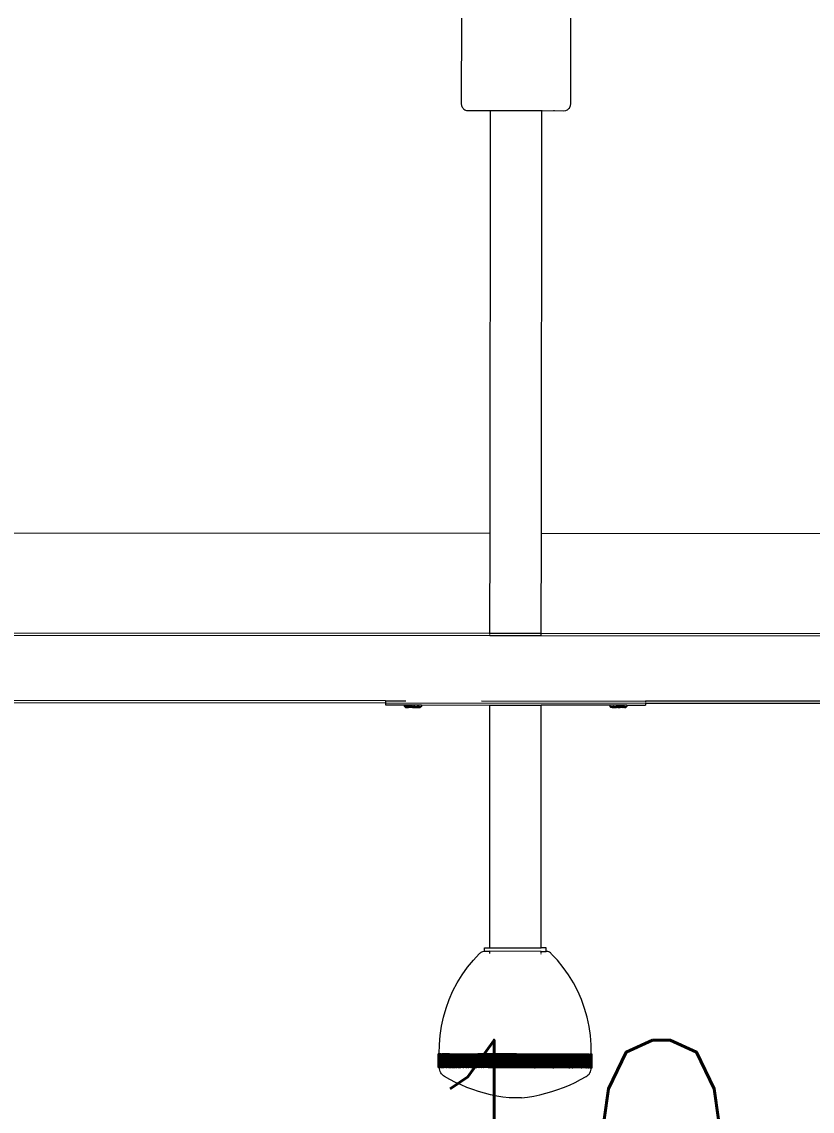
# Model space of a CAD drawing. Header units: inches. Extents: x 102655 to 148943, y 72248 to 114419.
# Drawn here: x 120075.2 to 120306.1, y 83980.2 to 84298.5 of the extents above; entities that cross this region are included whole.
import ezdxf
from ezdxf.enums import TextEntityAlignment as Align

# ---------------------------------------------------------------- set-up
doc = ezdxf.new("R2010")
doc.units = ezdxf.units.IN
doc.layers.add('ceiling dim', color=8, linetype='Continuous', lineweight=5)
doc.layers.add('Furnitureee', color=8, linetype='Continuous', lineweight=5)
doc.layers.add('E_TAG', color=30, linetype='Continuous')
doc.styles.add('Pyzd-Romans', font='romans.shx', dxfattribs={"width": 0.8})

# ---------------------------------------------------------------- blocks, each defined once
blk = doc.blocks.new('baby foot pl')
at = {"color": 8}
for p, q in [((2.04144, 2.10798), (2.04144, 2.13298)), ((2.07344, 2.13298), (2.07344, 2.10798)), ((2.04151, 2.10746), (2.04144, 2.10798)), ((2.07344, 2.10798), (2.07337, 2.10746)), ((2.04159, 2.10722), (2.04151, 2.10746)), ((2.04171, 2.10698), (2.04159, 2.10722)), ((2.04186, 2.10676), (2.04171, 2.10698)), ((2.04203, 2.10657), (2.04186, 2.10676)), ((2.04222, 2.10639), (2.04203, 2.10657)), ((2.04244, 2.10625), (2.04222, 2.10639)), ((2.04268, 2.10613), (2.04244, 2.10625)), ((2.04292, 2.10605), (2.04268, 2.10613)), ((2.04344, 2.10598), (2.04292, 2.10605)), ((2.04994, 2.10598), (2.04344, 2.10598)), ((2.04644, 2.10613), (2.04644, 2.10605)), ((2.04994, 2.10605), (2.04994, 2.10613)), ((2.04994, 1.98248), (2.04994, 2.10598)), ((2.06494, 2.10598), (2.04994, 2.10598)), ((2.06494, 2.10605), (2.06494, 2.10613)), ((2.06494, 1.98248), (2.06494, 2.10598)), ((2.07144, 2.10598), (2.06494, 2.10598)), ((2.06844, 2.10605), (2.06844, 2.10613)), ((2.07196, 2.10605), (2.07144, 2.10598)), ((2.07221, 2.10613), (2.07196, 2.10605)), ((2.07244, 2.10625), (2.07221, 2.10613)), ((2.07266, 2.10639), (2.07244, 2.10625)), ((2.07286, 2.10657), (2.07266, 2.10639)), ((2.07303, 2.10676), (2.07286, 2.10657)), ((2.07317, 2.10698), (2.07303, 2.10676)), ((2.07329, 2.10722), (2.07317, 2.10698)), ((2.07337, 2.10746), (2.07329, 2.10722)), ((2.04994, 1.98248), (1.90783, 1.98248)), ((2.04994, 1.95318), (2.04994, 1.98248)), ((2.06494, 1.95318), (2.06494, 1.98248)), ((2.20694, 1.98248), (2.06494, 1.98248)), ((1.90634, 1.95248), (2.04994, 1.95248)), ((1.90784, 1.95318), (2.04994, 1.95318)), ((2.04994, 1.95285), (2.04994, 1.95318)), ((2.04994, 1.95318), (2.06494, 1.95318)), ((2.04994, 1.95248), (2.04994, 1.95268)), ((2.04994, 1.95248), (2.06494, 1.95248)), ((2.06494, 1.95285), (2.06494, 1.95318)), ((2.06494, 1.95318), (2.20693, 1.95318)), ((2.06494, 1.95248), (2.06494, 1.95268)), ((2.06494, 1.95248), (2.20844, 1.95248)), ((1.90144, 1.93348), (2.01944, 1.93348)), ((1.90144, 1.93278), (2.01944, 1.93278)), ((2.01944, 1.93348), (2.01944, 1.93311)), ((2.06744, 1.93348), (2.01944, 1.93348)), ((2.01944, 1.93297), (2.01944, 1.93278)), ((2.01944, 1.93278), (2.01944, 1.93228)), ((2.01944, 1.93278), (2.09544, 1.93278)), ((2.09544, 1.93348), (2.08951, 1.93348)), ((2.09544, 1.93348), (2.09544, 1.93311)), ((2.09544, 1.93348), (2.21344, 1.93348)), ((2.09544, 1.93297), (2.09544, 1.93278)), ((2.09544, 1.93278), (2.09544, 1.93228)), ((2.09544, 1.93278), (2.21344, 1.93278)), ((2.02494, 1.93228), (2.01944, 1.93228)), ((2.02494, 1.93228), (2.02494, 1.93188)), ((2.02494, 1.93228), (2.02994, 1.93228)), ((2.02494, 1.93188), (2.02527, 1.93158)), ((2.02561, 1.93188), (2.02494, 1.93188)), ((2.02561, 1.93158), (2.02527, 1.93158)), ((2.02561, 1.93158), (2.02561, 1.93188)), ((2.02561, 1.93188), (2.02601, 1.93188)), ((2.02561, 1.93158), (2.02601, 1.93158)), ((2.02601, 1.93158), (2.02601, 1.93188)), ((2.02601, 1.93188), (2.02615, 1.93188)), ((2.02615, 1.93158), (2.02601, 1.93158)), ((2.02615, 1.93158), (2.02615, 1.93188)), ((2.02615, 1.93188), (2.02685, 1.93188)), ((2.02615, 1.93158), (2.02685, 1.93158)), ((2.02685, 1.93158), (2.02685, 1.93188)), ((2.02685, 1.93188), (2.0269, 1.93188)), ((2.02688, 1.93158), (2.02685, 1.93158)), ((2.02688, 1.93158), (2.0269, 1.93188)), ((2.0273, 1.93158), (2.02688, 1.93158)), ((2.0269, 1.93188), (2.0273, 1.93188)), ((2.0273, 1.93158), (2.0273, 1.93188)), ((2.0273, 1.93188), (2.02759, 1.93188)), ((2.02759, 1.93158), (2.0273, 1.93158)), ((2.02759, 1.93158), (2.02759, 1.93188)), ((2.02759, 1.93188), (2.02799, 1.93188)), ((2.02759, 1.93158), (2.028, 1.93158)), ((2.028, 1.93158), (2.02799, 1.93188)), ((2.02799, 1.93188), (2.02804, 1.93188)), ((2.02804, 1.93158), (2.028, 1.93158)), ((2.02804, 1.93158), (2.02804, 1.93188)), ((2.02873, 1.93188), (2.02804, 1.93188)), ((2.02873, 1.93158), (2.02804, 1.93158)), ((2.02873, 1.93158), (2.02873, 1.93188)), ((2.02873, 1.93188), (2.02887, 1.93188)), ((2.02887, 1.93158), (2.02873, 1.93158)), ((2.02887, 1.93158), (2.02887, 1.93188)), ((2.02927, 1.93188), (2.02887, 1.93188)), ((2.02927, 1.93158), (2.02887, 1.93158)), ((2.02927, 1.93158), (2.02927, 1.93188)), ((2.02994, 1.93188), (2.02927, 1.93188)), ((2.02927, 1.93158), (2.02962, 1.93158)), ((2.02994, 1.93188), (2.02962, 1.93158)), ((2.02994, 1.93228), (2.02994, 1.93188)), ((2.02994, 1.93228), (2.04994, 1.93228)), ((2.04994, 1.86131), (2.04994, 1.93228)), ((2.06494, 1.93228), (2.04994, 1.93228)), ((2.06494, 1.86131), (2.06494, 1.93228)), ((2.08494, 1.93228), (2.06494, 1.93228)), ((2.08494, 1.93228), (2.08494, 1.93188)), ((2.08994, 1.93228), (2.08494, 1.93228)), ((2.08494, 1.93188), (2.08527, 1.93158)), ((2.08561, 1.93188), (2.08494, 1.93188)), ((2.08561, 1.93158), (2.08527, 1.93158)), ((2.08561, 1.93158), (2.08561, 1.93188)), ((2.08561, 1.93188), (2.08601, 1.93188)), ((2.08601, 1.93158), (2.08561, 1.93158)), ((2.08601, 1.93158), (2.08601, 1.93188)), ((2.08601, 1.93188), (2.08615, 1.93188)), ((2.08615, 1.93158), (2.08601, 1.93158)), ((2.08615, 1.93158), (2.08615, 1.93188)), ((2.08685, 1.93188), (2.08615, 1.93188)), ((2.08685, 1.93158), (2.08615, 1.93158)), ((2.08685, 1.93158), (2.08685, 1.93188)), ((2.08685, 1.93188), (2.0869, 1.93188)), ((2.08685, 1.93158), (2.08688, 1.93158)), ((2.08688, 1.93158), (2.0869, 1.93188)), ((2.0873, 1.93158), (2.08688, 1.93158)), ((2.0869, 1.93188), (2.0873, 1.93188)), ((2.0873, 1.93158), (2.0873, 1.93188)), ((2.08759, 1.93188), (2.0873, 1.93188)), ((2.08759, 1.93158), (2.0873, 1.93158)), ((2.08759, 1.93158), (2.08759, 1.93188)), ((2.08759, 1.93188), (2.08799, 1.93188)), ((2.08759, 1.93158), (2.088, 1.93158)), ((2.088, 1.93158), (2.08799, 1.93188)), ((2.08799, 1.93188), (2.08804, 1.93188)), ((2.08804, 1.93158), (2.088, 1.93158)), ((2.08804, 1.93158), (2.08804, 1.93188)), ((2.08804, 1.93188), (2.08873, 1.93188)), ((2.08804, 1.93158), (2.08873, 1.93158)), ((2.08873, 1.93158), (2.08873, 1.93188)), ((2.08873, 1.93188), (2.08887, 1.93188)), ((2.08887, 1.93158), (2.08873, 1.93158)), ((2.08887, 1.93158), (2.08887, 1.93188)), ((2.08887, 1.93188), (2.08927, 1.93188)), ((2.08927, 1.93158), (2.08887, 1.93158)), ((2.08927, 1.93158), (2.08927, 1.93188)), ((2.08994, 1.93188), (2.08927, 1.93188)), ((2.08962, 1.93158), (2.08927, 1.93158)), ((2.08994, 1.93188), (2.08962, 1.93158)), ((2.08994, 1.93228), (2.08994, 1.93188)), ((2.09544, 1.93228), (2.08994, 1.93228)), ((2.04518, 1.85774), (2.04686, 1.85953)), ((2.04686, 1.85953), (2.04703, 1.85972)), ((2.04703, 1.85972), (2.04722, 1.85989)), ((2.04722, 1.85989), (2.04744, 1.86004)), ((2.04744, 1.86004), (2.04768, 1.86016)), ((2.04768, 1.86016), (2.04792, 1.86024)), ((2.04792, 1.86024), (2.04844, 1.86031)), ((2.04844, 1.86031), (2.04844, 1.86131)), ((2.04844, 1.86131), (2.04994, 1.86131)), ((2.04994, 1.86031), (2.04844, 1.86031)), ((2.06494, 1.86131), (2.04994, 1.86131)), ((2.04994, 1.85989), (2.04994, 1.86031)), ((2.04994, 1.86031), (2.06494, 1.86031)), ((2.04994, 1.8595), (2.04994, 1.85972)), ((2.06644, 1.86131), (2.06494, 1.86131)), ((2.06494, 1.85989), (2.06494, 1.86031)), ((2.06644, 1.86031), (2.06494, 1.86031)), ((2.06494, 1.85953), (2.06494, 1.85972)), ((2.06644, 1.86031), (2.06644, 1.86131)), ((2.06696, 1.86024), (2.06644, 1.86031)), ((2.06721, 1.86016), (2.06696, 1.86024)), ((2.06744, 1.86004), (2.06721, 1.86016)), ((2.06766, 1.85989), (2.06744, 1.86004)), ((2.06786, 1.85972), (2.06766, 1.85989)), ((2.06803, 1.85953), (2.06786, 1.85972)), ((2.06971, 1.85774), (2.06803, 1.85953)), ((2.04346, 1.85564), (2.04518, 1.85774)), ((2.07142, 1.85564), (2.06971, 1.85774)), ((2.04047, 1.85111), (2.04189, 1.85342)), ((2.04189, 1.85342), (2.04346, 1.85564)), ((2.07299, 1.85342), (2.07142, 1.85564)), ((2.07441, 1.85111), (2.07299, 1.85342)), ((2.03921, 1.84871), (2.04047, 1.85111)), ((2.07567, 1.84871), (2.07441, 1.85111)), ((2.03812, 1.84622), (2.03921, 1.84871)), ((2.07676, 1.84622), (2.07567, 1.84871)), ((2.03645, 1.84106), (2.0372, 1.84367)), ((2.0372, 1.84367), (2.03812, 1.84622)), ((2.07769, 1.84367), (2.07676, 1.84622)), ((2.07844, 1.84106), (2.07769, 1.84367)), ((2.03587, 1.83841), (2.03645, 1.84106)), ((2.07901, 1.83841), (2.07844, 1.84106)), ((2.03548, 1.83573), (2.03587, 1.83841)), ((2.0794, 1.83573), (2.07901, 1.83841)), ((2.03527, 1.83302), (2.03548, 1.83573)), ((2.07961, 1.83302), (2.0794, 1.83573)), ((2.03523, 1.83031), (2.03527, 1.83302)), ((2.07966, 1.83031), (2.07961, 1.83302)), ((2.03494, 1.82631), (2.03494, 1.83031)), ((2.03494, 1.83031), (2.03499, 1.83031)), ((2.03499, 1.83031), (2.03504, 1.83031)), ((2.03499, 1.82631), (2.03499, 1.83031)), ((2.03504, 1.82631), (2.03504, 1.83031)), ((2.03504, 1.83031), (2.03509, 1.83031)), ((2.03509, 1.82631), (2.03509, 1.83031)), ((2.03509, 1.83031), (2.03513, 1.83031)), ((2.03513, 1.83031), (2.03518, 1.83031)), ((2.03513, 1.82631), (2.03513, 1.83031)), ((2.03518, 1.82631), (2.03518, 1.83031)), ((2.03523, 1.83031), (2.03518, 1.83031)), ((2.03523, 1.82631), (2.03523, 1.83031)), ((2.03523, 1.83031), (2.03528, 1.83031)), ((2.03526, 1.82631), (2.03528, 1.83031)), ((2.03528, 1.83031), (2.03531, 1.83031)), ((2.03531, 1.82631), (2.03531, 1.83031)), ((2.03531, 1.83031), (2.03536, 1.83031)), ((2.03536, 1.82631), (2.03536, 1.83031)), ((2.03536, 1.83031), (2.03541, 1.83031)), ((2.03541, 1.82631), (2.03541, 1.83031)), ((2.03541, 1.83031), (2.03546, 1.83031)), ((2.03546, 1.82631), (2.03546, 1.83031)), ((2.03546, 1.83031), (2.0355, 1.83031)), ((2.0355, 1.82631), (2.0355, 1.83031)), ((2.03555, 1.83031), (2.0355, 1.83031)), ((2.03555, 1.82631), (2.03555, 1.83031)), ((2.03555, 1.83031), (2.0356, 1.83031)), ((2.03561, 1.82631), (2.0356, 1.83031)), ((2.0356, 1.83031), (2.03566, 1.83031)), ((2.03566, 1.83031), (2.03571, 1.83031)), ((2.03566, 1.82631), (2.03566, 1.83031)), ((2.03571, 1.82631), (2.03571, 1.83031)), ((2.03585, 1.83031), (2.03571, 1.83031)), ((2.03585, 1.82631), (2.03585, 1.83031)), ((2.03599, 1.83031), (2.03585, 1.83031)), ((2.03599, 1.82631), (2.03599, 1.83031)), ((2.03599, 1.83031), (2.03613, 1.83031)), ((2.03613, 1.82631), (2.03613, 1.83031)), ((2.03613, 1.83031), (2.03627, 1.83031)), ((2.03627, 1.82631), (2.03627, 1.83031)), ((2.03627, 1.83031), (2.03642, 1.83031)), ((2.03642, 1.82631), (2.03642, 1.83031)), ((2.03642, 1.83031), (2.03655, 1.83031)), ((2.03655, 1.82631), (2.03655, 1.83031)), ((2.03655, 1.83031), (2.0367, 1.83031)), ((2.0367, 1.82631), (2.0367, 1.83031)), ((2.0367, 1.83031), (2.03683, 1.83031)), ((2.03683, 1.82631), (2.03683, 1.83031)), ((2.03683, 1.83031), (2.03697, 1.83031)), ((2.03697, 1.82631), (2.03697, 1.83031)), ((2.03697, 1.83031), (2.03712, 1.83031)), ((2.03712, 1.82631), (2.03712, 1.83031)), ((2.03712, 1.83031), (2.03726, 1.83031)), ((2.03726, 1.82631), (2.03726, 1.83031)), ((2.03726, 1.83031), (2.0374, 1.83031)), ((2.0374, 1.82631), (2.0374, 1.83031)), ((2.0374, 1.83031), (2.03754, 1.83031)), ((2.03754, 1.82631), (2.03754, 1.83031)), ((2.03754, 1.83031), (2.03768, 1.83031)), ((2.03768, 1.82631), (2.03768, 1.83031)), ((2.03768, 1.83031), (2.03782, 1.83031)), ((2.03782, 1.82631), (2.03782, 1.83031)), ((2.03782, 1.83031), (2.03796, 1.83031)), ((2.03796, 1.82631), (2.03796, 1.83031)), ((2.03796, 1.83031), (2.03818, 1.83031)), ((2.03818, 1.82631), (2.03818, 1.83031)), ((2.03818, 1.83031), (2.03841, 1.83031)), ((2.03841, 1.82631), (2.03841, 1.83031)), ((2.03841, 1.83031), (2.03863, 1.83031)), ((2.03863, 1.82631), (2.03863, 1.83031)), ((2.03863, 1.83031), (2.03885, 1.83031)), ((2.03885, 1.82631), (2.03885, 1.83031)), ((2.03885, 1.83031), (2.03908, 1.83031)), ((2.03908, 1.82631), (2.03908, 1.83031)), ((2.03908, 1.83031), (2.0393, 1.83031)), ((2.0393, 1.82631), (2.0393, 1.83031)), ((2.0393, 1.83031), (2.03953, 1.83031)), ((2.03953, 1.82631), (2.03953, 1.83031)), ((2.03953, 1.83031), (2.03974, 1.83031)), ((2.03974, 1.82631), (2.03974, 1.83031)), ((2.03974, 1.83031), (2.03997, 1.83031)), ((2.03997, 1.82631), (2.03997, 1.83031)), ((2.03997, 1.83031), (2.04019, 1.83031)), ((2.04019, 1.82631), (2.04019, 1.83031)), ((2.04019, 1.83031), (2.04042, 1.83031)), ((2.04042, 1.82631), (2.04042, 1.83031)), ((2.04042, 1.83031), (2.04064, 1.83031)), ((2.04064, 1.82631), (2.04064, 1.83031)), ((2.04064, 1.83031), (2.04087, 1.83031)), ((2.04087, 1.82631), (2.04087, 1.83031)), ((2.04087, 1.83031), (2.04109, 1.83031)), ((2.04109, 1.82631), (2.04109, 1.83031)), ((2.04109, 1.83031), (2.04132, 1.83031)), ((2.04132, 1.82631), (2.04132, 1.83031)), ((2.04132, 1.83031), (2.04153, 1.83031)), ((2.04153, 1.82631), (2.04153, 1.83031)), ((2.04153, 1.83031), (2.04183, 1.83031)), ((2.04183, 1.82631), (2.04183, 1.83031)), ((2.04183, 1.83031), (2.04212, 1.83031)), ((2.04212, 1.82631), (2.04212, 1.83031)), ((2.04212, 1.83031), (2.04241, 1.83031)), ((2.04241, 1.82631), (2.04241, 1.83031)), ((2.04241, 1.83031), (2.0427, 1.83031)), ((2.0427, 1.82631), (2.0427, 1.83031)), ((2.0427, 1.83031), (2.043, 1.83031)), ((2.043, 1.82631), (2.043, 1.83031)), ((2.043, 1.83031), (2.04329, 1.83031)), ((2.04329, 1.82631), (2.04329, 1.83031)), ((2.04329, 1.83031), (2.04358, 1.83031)), ((2.04358, 1.82631), (2.04358, 1.83031)), ((2.04358, 1.83031), (2.04386, 1.83031)), ((2.04386, 1.82631), (2.04386, 1.83031)), ((2.04386, 1.83031), (2.04416, 1.83031)), ((2.04416, 1.82631), (2.04416, 1.83031)), ((2.04416, 1.83031), (2.04445, 1.83031)), ((2.04445, 1.82631), (2.04445, 1.83031)), ((2.04445, 1.83031), (2.04474, 1.83031)), ((2.04474, 1.82631), (2.04474, 1.83031)), ((2.04474, 1.83031), (2.04503, 1.83031)), ((2.04503, 1.82631), (2.04503, 1.83031)), ((2.04503, 1.83031), (2.04533, 1.83031)), ((2.04533, 1.82631), (2.04533, 1.83031)), ((2.04533, 1.83031), (2.04562, 1.83031)), ((2.04562, 1.82631), (2.04562, 1.83031)), ((2.04562, 1.83031), (2.04591, 1.83031)), ((2.04591, 1.82631), (2.04591, 1.83031)), ((2.04591, 1.83031), (2.04619, 1.83031)), ((2.04619, 1.82631), (2.04619, 1.83031)), ((2.04619, 1.83031), (2.04648, 1.83031)), ((2.04648, 1.82631), (2.04648, 1.83031)), ((2.04648, 1.83031), (2.04653, 1.83031)), ((2.04653, 1.83031), (2.04682, 1.83031)), ((2.04653, 1.82631), (2.04653, 1.83031)), ((2.04682, 1.82631), (2.04682, 1.83031)), ((2.04682, 1.83031), (2.04688, 1.83031)), ((2.04688, 1.82631), (2.04688, 1.83031)), ((2.04688, 1.83031), (2.04716, 1.83031)), ((2.04716, 1.83031), (2.04722, 1.83031)), ((2.04716, 1.82631), (2.04716, 1.83031)), ((2.04722, 1.83031), (2.0475, 1.83031)), ((2.04722, 1.82631), (2.04722, 1.83031)), ((2.0475, 1.82631), (2.0475, 1.83031)), ((2.0475, 1.83031), (2.04755, 1.83031)), ((2.04755, 1.82631), (2.04755, 1.83031)), ((2.04755, 1.83031), (2.04784, 1.83031)), ((2.04784, 1.82631), (2.04784, 1.83031)), ((2.04784, 1.83031), (2.0479, 1.83031)), ((2.0479, 1.83031), (2.04818, 1.83031)), ((2.0479, 1.82631), (2.0479, 1.83031)), ((2.04818, 1.83031), (2.04823, 1.83031)), ((2.04818, 1.82631), (2.04818, 1.83031)), ((2.04823, 1.82631), (2.04823, 1.83031)), ((2.04823, 1.83031), (2.04852, 1.83031)), ((2.04852, 1.83031), (2.04858, 1.83031)), ((2.04852, 1.82631), (2.04852, 1.83031)), ((2.04858, 1.83031), (2.04886, 1.83031)), ((2.04858, 1.82631), (2.04858, 1.83031)), ((2.04886, 1.83031), (2.04891, 1.83031)), ((2.04886, 1.82631), (2.04886, 1.83031)), ((2.04891, 1.83031), (2.04919, 1.83031)), ((2.04891, 1.82631), (2.04891, 1.83031)), ((2.04919, 1.83031), (2.04925, 1.83031)), ((2.04919, 1.82631), (2.04919, 1.83031)), ((2.04925, 1.83031), (2.04953, 1.83031)), ((2.04925, 1.82631), (2.04925, 1.83031)), ((2.04953, 1.83031), (2.04959, 1.83031)), ((2.04953, 1.82631), (2.04953, 1.83031)), ((2.04959, 1.83031), (2.04988, 1.83031)), ((2.04959, 1.82631), (2.04959, 1.83031)), ((2.04988, 1.83031), (2.04993, 1.83031)), ((2.04988, 1.82631), (2.04988, 1.83031)), ((2.04993, 1.83031), (2.05022, 1.83031)), ((2.04993, 1.82631), (2.04993, 1.83031)), ((2.05022, 1.83031), (2.05027, 1.83031)), ((2.05022, 1.82631), (2.05022, 1.83031)), ((2.05027, 1.83031), (2.05055, 1.83031)), ((2.05027, 1.82631), (2.05027, 1.83031)), ((2.05055, 1.83031), (2.05061, 1.83031)), ((2.05055, 1.82631), (2.05055, 1.83031)), ((2.05061, 1.83031), (2.0509, 1.83031)), ((2.05061, 1.82631), (2.05061, 1.83031)), ((2.0509, 1.83031), (2.05095, 1.83031)), ((2.0509, 1.82631), (2.0509, 1.83031)), ((2.05095, 1.83031), (2.05123, 1.83031)), ((2.05095, 1.82631), (2.05095, 1.83031)), ((2.05123, 1.83031), (2.05129, 1.83031)), ((2.05123, 1.82631), (2.05123, 1.83031)), ((2.05129, 1.83031), (2.05158, 1.83031)), ((2.05129, 1.82631), (2.05129, 1.83031)), ((2.05158, 1.83031), (2.05162, 1.83031)), ((2.05158, 1.82631), (2.05158, 1.83031)), ((2.05162, 1.83031), (2.05184, 1.83031)), ((2.05162, 1.82631), (2.05162, 1.83031)), ((2.05184, 1.82631), (2.05184, 1.83031)), ((2.05184, 1.83031), (2.05199, 1.83031)), ((2.05199, 1.83031), (2.05221, 1.83031)), ((2.05199, 1.82631), (2.05199, 1.83031)), ((2.05221, 1.82631), (2.05221, 1.83031)), ((2.05221, 1.83031), (2.05235, 1.83031)), ((2.05235, 1.83031), (2.05258, 1.83031)), ((2.05235, 1.82631), (2.05235, 1.83031)), ((2.05258, 1.82631), (2.05258, 1.83031)), ((2.05258, 1.83031), (2.05272, 1.83031)), ((2.05272, 1.82631), (2.05272, 1.83031)), ((2.05272, 1.83031), (2.05294, 1.83031)), ((2.05294, 1.82631), (2.05294, 1.83031)), ((2.05294, 1.83031), (2.05308, 1.83031)), ((2.05308, 1.83031), (2.0533, 1.83031)), ((2.05308, 1.82631), (2.05308, 1.83031)), ((2.0533, 1.82631), (2.0533, 1.83031)), ((2.0533, 1.83031), (2.05345, 1.83031)), ((2.05345, 1.83031), (2.05367, 1.83031)), ((2.05345, 1.82631), (2.05345, 1.83031)), ((2.05367, 1.82631), (2.05367, 1.83031)), ((2.05367, 1.83031), (2.05381, 1.83031)), ((2.05381, 1.82631), (2.05381, 1.83031)), ((2.05381, 1.83031), (2.05403, 1.83031)), ((2.05403, 1.82631), (2.05403, 1.83031)), ((2.05403, 1.83031), (2.05418, 1.83031)), ((2.05418, 1.83031), (2.0544, 1.83031)), ((2.05418, 1.82631), (2.05418, 1.83031)), ((2.0544, 1.83031), (2.05453, 1.83031)), ((2.0544, 1.82631), (2.0544, 1.83031)), ((2.05453, 1.82631), (2.05453, 1.83031)), ((2.05453, 1.83031), (2.05475, 1.83031)), ((2.05475, 1.83031), (2.0549, 1.83031)), ((2.05475, 1.82631), (2.05475, 1.83031)), ((2.0549, 1.83031), (2.05512, 1.83031)), ((2.0549, 1.82631), (2.0549, 1.83031)), ((2.05512, 1.83031), (2.05526, 1.83031)), ((2.05512, 1.82631), (2.05512, 1.83031)), ((2.05526, 1.83031), (2.05549, 1.83031)), ((2.05526, 1.82631), (2.05526, 1.83031)), ((2.05549, 1.83031), (2.05563, 1.83031)), ((2.05549, 1.82631), (2.05549, 1.83031)), ((2.05563, 1.82631), (2.05563, 1.83031)), ((2.05563, 1.83031), (2.05585, 1.83031)), ((2.05585, 1.82631), (2.05585, 1.83031)), ((2.05585, 1.83031), (2.05599, 1.83031)), ((2.05599, 1.82631), (2.05599, 1.83031)), ((2.05599, 1.83031), (2.05622, 1.83031)), ((2.05622, 1.83031), (2.05636, 1.83031)), ((2.05622, 1.82631), (2.05622, 1.83031)), ((2.05636, 1.83031), (2.05658, 1.83031)), ((2.05636, 1.82631), (2.05636, 1.83031)), ((2.05658, 1.82631), (2.05658, 1.83031)), ((2.05658, 1.83031), (2.05672, 1.83031)), ((2.05672, 1.82631), (2.05672, 1.83031)), ((2.05672, 1.83031), (2.05694, 1.83031)), ((2.05694, 1.82631), (2.05694, 1.83031)), ((2.05694, 1.83031), (2.05709, 1.83031)), ((2.05709, 1.83031), (2.05733, 1.83031)), ((2.05709, 1.82631), (2.05709, 1.83031)), ((2.05731, 1.82631), (2.05733, 1.83031)), ((2.05733, 1.83031), (2.05744, 1.83031)), ((2.05744, 1.83031), (2.05759, 1.83031)), ((2.05744, 1.82631), (2.05744, 1.83031)), ((2.05759, 1.82631), (2.05759, 1.83031)), ((2.05759, 1.83031), (2.05781, 1.83031)), ((2.05781, 1.83031), (2.05795, 1.83031)), ((2.05781, 1.82631), (2.05781, 1.83031)), ((2.05795, 1.82631), (2.05795, 1.83031)), ((2.05795, 1.83031), (2.05818, 1.83031)), ((2.05818, 1.83031), (2.05832, 1.83031)), ((2.05818, 1.82631), (2.05818, 1.83031)), ((2.05832, 1.82631), (2.05832, 1.83031)), ((2.05832, 1.83031), (2.05854, 1.83031)), ((2.05854, 1.82631), (2.05854, 1.83031)), ((2.05854, 1.83031), (2.05869, 1.83031)), ((2.05869, 1.83031), (2.0589, 1.83031)), ((2.05869, 1.82631), (2.05869, 1.83031)), ((2.0589, 1.83031), (2.05905, 1.83031)), ((2.0589, 1.82631), (2.0589, 1.83031)), ((2.05905, 1.82631), (2.05905, 1.83031)), ((2.05905, 1.83031), (2.05927, 1.83031)), ((2.05927, 1.83031), (2.05942, 1.83031)), ((2.05927, 1.82631), (2.05927, 1.83031)), ((2.05942, 1.83031), (2.05963, 1.83031)), ((2.05942, 1.82631), (2.05942, 1.83031)), ((2.05963, 1.82631), (2.05963, 1.83031)), ((2.05963, 1.83031), (2.05978, 1.83031)), ((2.05978, 1.82631), (2.05978, 1.83031)), ((2.05978, 1.83031), (2.06, 1.83031)), ((2.06, 1.83031), (2.06015, 1.83031)), ((2.06, 1.82631), (2.06, 1.83031)), ((2.06015, 1.83031), (2.06035, 1.83031)), ((2.06015, 1.82631), (2.06015, 1.83031)), ((2.06035, 1.82631), (2.06035, 1.83031)), ((2.06035, 1.83031), (2.0605, 1.83031)), ((2.0605, 1.83031), (2.06072, 1.83031)), ((2.0605, 1.82631), (2.0605, 1.83031)), ((2.06072, 1.83031), (2.06087, 1.83031)), ((2.06072, 1.82631), (2.06072, 1.83031)), ((2.06087, 1.82631), (2.06087, 1.83031)), ((2.06087, 1.83031), (2.06109, 1.83031)), ((2.06109, 1.83031), (2.06123, 1.83031)), ((2.06109, 1.82631), (2.06109, 1.83031)), ((2.06123, 1.82631), (2.06123, 1.83031)), ((2.06123, 1.83031), (2.06145, 1.83031)), ((2.06145, 1.82631), (2.06145, 1.83031)), ((2.06145, 1.83031), (2.0616, 1.83031)), ((2.0616, 1.82631), (2.0616, 1.83031)), ((2.0616, 1.83031), (2.06182, 1.83031)), ((2.06182, 1.82631), (2.06182, 1.83031)), ((2.06182, 1.83031), (2.06196, 1.83031)), ((2.06196, 1.82631), (2.06196, 1.83031)), ((2.06196, 1.83031), (2.06218, 1.83031)), ((2.06218, 1.83031), (2.06233, 1.83031)), ((2.06218, 1.82631), (2.06218, 1.83031)), ((2.06233, 1.82631), (2.06233, 1.83031)), ((2.06233, 1.83031), (2.06254, 1.83031)), ((2.06254, 1.82631), (2.06254, 1.83031)), ((2.06254, 1.83031), (2.06269, 1.83031)), ((2.06269, 1.82631), (2.06269, 1.83031)), ((2.06269, 1.83031), (2.06291, 1.83031)), ((2.06291, 1.83031), (2.06306, 1.83031)), ((2.06291, 1.82631), (2.06291, 1.83031)), ((2.06306, 1.82631), (2.06306, 1.83031)), ((2.06306, 1.83031), (2.06327, 1.83031)), ((2.06327, 1.83031), (2.06332, 1.83031)), ((2.06327, 1.82631), (2.06327, 1.83031)), ((2.06332, 1.82631), (2.06332, 1.83031)), ((2.06332, 1.83031), (2.06361, 1.83031)), ((2.06361, 1.83031), (2.06366, 1.83031)), ((2.06361, 1.82631), (2.06361, 1.83031)), ((2.06366, 1.82631), (2.06366, 1.83031)), ((2.06366, 1.83031), (2.06395, 1.83031)), ((2.06395, 1.83031), (2.06401, 1.83031)), ((2.06395, 1.82631), (2.06395, 1.83031)), ((2.06401, 1.82631), (2.06401, 1.83031)), ((2.06401, 1.83031), (2.06429, 1.83031)), ((2.06429, 1.83031), (2.06435, 1.83031)), ((2.06429, 1.82631), (2.06429, 1.83031)), ((2.06435, 1.82631), (2.06435, 1.83031)), ((2.06435, 1.83031), (2.06463, 1.83031)), ((2.06463, 1.83031), (2.06468, 1.83031)), ((2.06463, 1.82631), (2.06463, 1.83031)), ((2.06468, 1.82631), (2.06468, 1.83031)), ((2.06468, 1.83031), (2.06497, 1.83031)), ((2.06497, 1.83031), (2.06503, 1.83031)), ((2.06497, 1.82631), (2.06497, 1.83031)), ((2.06503, 1.82631), (2.06503, 1.83031)), ((2.06503, 1.83031), (2.06531, 1.83031)), ((2.06531, 1.82631), (2.06531, 1.83031)), ((2.06531, 1.83031), (2.06535, 1.83031)), ((2.06535, 1.82631), (2.06535, 1.83031)), ((2.06535, 1.83031), (2.06565, 1.83031)), ((2.06565, 1.83031), (2.06571, 1.83031)), ((2.06565, 1.82631), (2.06565, 1.83031)), ((2.06571, 1.83031), (2.06598, 1.83031)), ((2.06571, 1.82631), (2.06571, 1.83031)), ((2.06598, 1.83031), (2.06604, 1.83031)), ((2.06598, 1.82631), (2.06598, 1.83031)), ((2.06604, 1.83031), (2.06632, 1.83031)), ((2.06604, 1.82631), (2.06604, 1.83031)), ((2.06632, 1.83031), (2.06638, 1.83031)), ((2.06632, 1.82631), (2.06632, 1.83031)), ((2.06638, 1.82631), (2.06638, 1.83031)), ((2.06638, 1.83031), (2.06666, 1.83031)), ((2.06666, 1.83031), (2.06672, 1.83031)), ((2.06666, 1.82631), (2.06666, 1.83031)), ((2.06672, 1.82631), (2.06672, 1.83031)), ((2.06672, 1.83031), (2.067, 1.83031)), ((2.067, 1.83031), (2.06706, 1.83031)), ((2.067, 1.82631), (2.067, 1.83031)), ((2.06706, 1.82631), (2.06706, 1.83031)), ((2.06706, 1.83031), (2.06734, 1.83031)), ((2.06734, 1.83031), (2.0674, 1.83031)), ((2.06734, 1.82631), (2.06734, 1.83031)), ((2.0674, 1.82631), (2.0674, 1.83031)), ((2.0674, 1.83031), (2.06768, 1.83031)), ((2.06768, 1.83031), (2.06774, 1.83031)), ((2.06768, 1.82631), (2.06768, 1.83031)), ((2.06772, 1.82631), (2.06774, 1.83031)), ((2.06774, 1.83031), (2.06802, 1.83031)), ((2.06802, 1.83031), (2.06808, 1.83031)), ((2.06802, 1.82631), (2.06802, 1.83031)), ((2.06808, 1.83031), (2.06836, 1.83031)), ((2.06808, 1.82631), (2.06808, 1.83031)), ((2.06836, 1.83031), (2.06842, 1.83031)), ((2.06836, 1.82631), (2.06836, 1.83031)), ((2.06842, 1.82631), (2.06842, 1.83031)), ((2.06869, 1.83031), (2.06842, 1.83031)), ((2.06869, 1.82631), (2.06869, 1.83031)), ((2.06899, 1.83031), (2.06869, 1.83031)), ((2.06899, 1.82631), (2.06899, 1.83031)), ((2.06928, 1.83031), (2.06899, 1.83031)), ((2.06928, 1.82631), (2.06928, 1.83031)), ((2.06957, 1.83031), (2.06928, 1.83031)), ((2.06957, 1.82631), (2.06957, 1.83031)), ((2.06986, 1.83031), (2.06957, 1.83031)), ((2.06986, 1.82631), (2.06986, 1.83031)), ((2.07016, 1.83031), (2.06986, 1.83031)), ((2.07016, 1.82631), (2.07016, 1.83031)), ((2.07045, 1.83031), (2.07016, 1.83031)), ((2.07045, 1.82631), (2.07045, 1.83031)), ((2.07074, 1.83031), (2.07045, 1.83031)), ((2.07074, 1.82631), (2.07074, 1.83031)), ((2.07102, 1.83031), (2.07074, 1.83031)), ((2.07102, 1.82631), (2.07102, 1.83031)), ((2.07132, 1.83031), (2.07102, 1.83031)), ((2.07132, 1.82631), (2.07132, 1.83031)), ((2.07161, 1.83031), (2.07132, 1.83031)), ((2.07161, 1.82631), (2.07161, 1.83031)), ((2.0719, 1.83031), (2.07161, 1.83031)), ((2.0719, 1.82631), (2.0719, 1.83031)), ((2.07219, 1.83031), (2.0719, 1.83031)), ((2.07219, 1.82631), (2.07219, 1.83031)), ((2.07249, 1.83031), (2.07219, 1.83031)), ((2.07249, 1.82631), (2.07249, 1.83031)), ((2.07278, 1.83031), (2.07249, 1.83031)), ((2.07278, 1.82631), (2.07278, 1.83031)), ((2.07307, 1.83031), (2.07278, 1.83031)), ((2.07307, 1.82631), (2.07307, 1.83031)), ((2.07335, 1.83031), (2.07307, 1.83031)), ((2.07335, 1.82631), (2.07335, 1.83031)), ((2.07358, 1.83031), (2.07335, 1.83031)), ((2.07358, 1.82631), (2.07358, 1.83031)), ((2.0738, 1.83031), (2.07358, 1.83031)), ((2.0738, 1.82631), (2.0738, 1.83031)), ((2.07403, 1.83031), (2.0738, 1.83031)), ((2.07403, 1.82631), (2.07403, 1.83031)), ((2.07425, 1.83031), (2.07403, 1.83031)), ((2.07425, 1.82631), (2.07425, 1.83031)), ((2.07448, 1.83031), (2.07425, 1.83031)), ((2.07448, 1.82631), (2.07448, 1.83031)), ((2.0747, 1.83031), (2.07448, 1.83031)), ((2.0747, 1.82631), (2.0747, 1.83031)), ((2.07492, 1.83031), (2.0747, 1.83031)), ((2.07492, 1.82631), (2.07492, 1.83031)), ((2.07514, 1.83031), (2.07492, 1.83031)), ((2.07514, 1.82631), (2.07514, 1.83031)), ((2.07537, 1.83031), (2.07514, 1.83031)), ((2.07537, 1.82631), (2.07537, 1.83031)), ((2.07559, 1.83031), (2.07537, 1.83031)), ((2.07559, 1.82631), (2.07559, 1.83031)), ((2.07582, 1.83031), (2.07559, 1.83031)), ((2.07582, 1.82631), (2.07582, 1.83031)), ((2.07604, 1.83031), (2.07582, 1.83031)), ((2.07604, 1.82631), (2.07604, 1.83031)), ((2.07626, 1.83031), (2.07604, 1.83031)), ((2.07626, 1.82631), (2.07626, 1.83031)), ((2.07649, 1.83031), (2.07626, 1.83031)), ((2.07649, 1.82631), (2.07649, 1.83031)), ((2.07671, 1.83031), (2.07649, 1.83031)), ((2.07672, 1.82631), (2.07671, 1.83031)), ((2.07671, 1.83031), (2.07693, 1.83031)), ((2.07693, 1.82631), (2.07693, 1.83031)), ((2.07693, 1.83031), (2.07707, 1.83031)), ((2.07707, 1.82631), (2.07707, 1.83031)), ((2.07707, 1.83031), (2.07721, 1.83031)), ((2.07721, 1.82631), (2.07721, 1.83031)), ((2.07721, 1.83031), (2.07735, 1.83031)), ((2.07735, 1.82631), (2.07735, 1.83031)), ((2.07735, 1.83031), (2.07749, 1.83031)), ((2.07749, 1.82631), (2.07749, 1.83031)), ((2.07749, 1.83031), (2.07763, 1.83031)), ((2.07763, 1.82631), (2.07763, 1.83031)), ((2.07763, 1.83031), (2.07777, 1.83031)), ((2.07777, 1.82631), (2.07777, 1.83031)), ((2.07777, 1.83031), (2.07792, 1.83031)), ((2.07792, 1.82631), (2.07792, 1.83031)), ((2.07792, 1.83031), (2.07805, 1.83031)), ((2.07805, 1.82631), (2.07805, 1.83031)), ((2.07805, 1.83031), (2.07819, 1.83031)), ((2.07819, 1.82631), (2.07819, 1.83031)), ((2.07819, 1.83031), (2.07833, 1.83031)), ((2.07833, 1.82631), (2.07833, 1.83031)), ((2.07833, 1.83031), (2.07848, 1.83031)), ((2.07848, 1.82631), (2.07848, 1.83031)), ((2.07848, 1.83031), (2.07862, 1.83031)), ((2.07862, 1.82631), (2.07862, 1.83031)), ((2.07862, 1.83031), (2.07876, 1.83031)), ((2.07876, 1.82631), (2.07876, 1.83031)), ((2.07876, 1.83031), (2.0789, 1.83031)), ((2.0789, 1.82631), (2.0789, 1.83031)), ((2.07904, 1.83031), (2.0789, 1.83031)), ((2.07904, 1.82631), (2.07904, 1.83031)), ((2.07918, 1.83031), (2.07904, 1.83031)), ((2.07918, 1.83031), (2.07922, 1.83031)), ((2.07919, 1.82631), (2.07918, 1.83031)), ((2.07924, 1.82631), (2.07922, 1.83031)), ((2.07922, 1.83031), (2.07927, 1.83031)), ((2.07927, 1.83031), (2.07932, 1.83031)), ((2.07927, 1.82631), (2.07927, 1.83031)), ((2.07932, 1.82631), (2.07932, 1.83031)), ((2.07932, 1.83031), (2.07937, 1.83031)), ((2.07937, 1.82631), (2.07937, 1.83031)), ((2.07937, 1.83031), (2.07942, 1.83031)), ((2.07942, 1.83031), (2.07946, 1.83031)), ((2.07942, 1.82631), (2.07942, 1.83031)), ((2.07946, 1.82631), (2.07946, 1.83031)), ((2.07946, 1.83031), (2.07951, 1.83031)), ((2.07951, 1.82631), (2.07951, 1.83031)), ((2.07951, 1.83031), (2.07956, 1.83031)), ((2.07956, 1.83031), (2.07961, 1.83031)), ((2.07957, 1.82631), (2.07956, 1.83031)), ((2.07962, 1.82631), (2.07961, 1.83031)), ((2.07961, 1.83031), (2.07966, 1.83031)), ((2.07965, 1.82631), (2.07966, 1.83031)), ((2.07966, 1.83031), (2.0797, 1.83031)), ((2.0797, 1.82631), (2.0797, 1.83031)), ((2.0797, 1.83031), (2.07975, 1.83031)), ((2.07975, 1.82631), (2.07975, 1.83031)), ((2.07975, 1.83031), (2.0798, 1.83031)), ((2.0798, 1.83031), (2.07985, 1.83031)), ((2.0798, 1.82631), (2.0798, 1.83031)), ((2.07985, 1.82631), (2.07985, 1.83031)), ((2.07985, 1.83031), (2.0799, 1.83031)), ((2.0799, 1.82631), (2.0799, 1.83031)), ((2.0799, 1.83031), (2.07994, 1.83031)), ((2.07994, 1.82631), (2.07994, 1.83031)), ((2.03499, 1.82631), (2.03494, 1.82631)), ((2.03504, 1.82631), (2.03499, 1.82631)), ((2.03504, 1.82631), (2.03509, 1.82631)), ((2.03513, 1.82631), (2.03509, 1.82631)), ((2.03518, 1.82631), (2.03513, 1.82631)), ((2.03518, 1.82631), (2.03523, 1.82631)), ((2.03526, 1.82631), (2.03523, 1.82631)), ((2.03526, 1.82631), (2.03531, 1.82631)), ((2.03529, 1.82592), (2.03526, 1.82631)), ((2.03536, 1.82553), (2.03529, 1.82592)), ((2.03536, 1.82631), (2.03531, 1.82631)), ((2.03536, 1.82631), (2.03541, 1.82631)), ((2.03549, 1.82516), (2.03536, 1.82553)), ((2.03541, 1.82631), (2.03546, 1.82631)), ((2.0355, 1.82631), (2.03546, 1.82631)), ((2.03566, 1.82481), (2.03549, 1.82516)), ((2.0355, 1.82631), (2.03555, 1.82631)), ((2.03555, 1.82631), (2.03561, 1.82631)), ((2.03566, 1.82631), (2.03561, 1.82631)), ((2.03566, 1.82631), (2.03571, 1.82631)), ((2.03588, 1.82448), (2.03566, 1.82481)), ((2.03571, 1.82631), (2.03585, 1.82631)), ((2.03585, 1.82631), (2.03599, 1.82631)), ((2.03614, 1.82419), (2.03588, 1.82448)), ((2.03613, 1.82631), (2.03599, 1.82631)), ((2.03613, 1.82631), (2.03627, 1.82631)), ((2.03644, 1.82393), (2.03614, 1.82419)), ((2.03627, 1.82631), (2.03642, 1.82631)), ((2.03655, 1.82631), (2.03642, 1.82631)), ((2.03655, 1.82631), (2.0367, 1.82631)), ((2.03683, 1.82631), (2.0367, 1.82631)), ((2.03683, 1.82631), (2.03697, 1.82631)), ((2.03697, 1.82631), (2.03712, 1.82631)), ((2.03712, 1.82631), (2.03726, 1.82631)), ((2.03726, 1.82631), (2.0374, 1.82631)), ((2.0374, 1.82631), (2.03754, 1.82631)), ((2.03754, 1.82631), (2.03768, 1.82631)), ((2.03768, 1.82631), (2.03782, 1.82631)), ((2.03782, 1.82631), (2.03796, 1.82631)), ((2.03818, 1.82631), (2.03796, 1.82631)), ((2.03818, 1.82631), (2.03841, 1.82631)), ((2.03841, 1.82631), (2.03863, 1.82631)), ((2.03863, 1.82631), (2.03885, 1.82631)), ((2.03885, 1.82631), (2.03908, 1.82631)), ((2.03908, 1.82631), (2.0393, 1.82631)), ((2.0393, 1.82631), (2.03953, 1.82631)), ((2.03953, 1.82631), (2.03974, 1.82631)), ((2.03974, 1.82631), (2.03997, 1.82631)), ((2.03997, 1.82631), (2.04019, 1.82631)), ((2.04019, 1.82631), (2.04042, 1.82631)), ((2.04042, 1.82631), (2.04064, 1.82631)), ((2.04087, 1.82631), (2.04064, 1.82631)), ((2.04087, 1.82631), (2.04109, 1.82631)), ((2.04109, 1.82631), (2.04132, 1.82631)), ((2.04132, 1.82631), (2.04153, 1.82631)), ((2.04183, 1.82631), (2.04153, 1.82631)), ((2.04183, 1.82631), (2.04212, 1.82631)), ((2.04212, 1.82631), (2.04241, 1.82631)), ((2.04241, 1.82631), (2.0427, 1.82631)), ((2.0427, 1.82631), (2.043, 1.82631)), ((2.043, 1.82631), (2.04329, 1.82631)), ((2.04329, 1.82631), (2.04358, 1.82631)), ((2.04358, 1.82631), (2.04386, 1.82631)), ((2.04386, 1.82631), (2.04416, 1.82631)), ((2.04416, 1.82631), (2.04445, 1.82631)), ((2.04445, 1.82631), (2.04474, 1.82631)), ((2.04474, 1.82631), (2.04503, 1.82631)), ((2.04503, 1.82631), (2.04533, 1.82631)), ((2.04533, 1.82631), (2.04562, 1.82631)), ((2.04562, 1.82631), (2.04591, 1.82631)), ((2.04591, 1.82631), (2.04619, 1.82631)), ((2.04648, 1.82631), (2.04619, 1.82631)), ((2.04648, 1.82631), (2.04653, 1.82631)), ((2.04653, 1.82631), (2.04682, 1.82631)), ((2.04682, 1.82631), (2.04688, 1.82631)), ((2.04688, 1.82631), (2.04716, 1.82631)), ((2.04716, 1.82631), (2.04722, 1.82631)), ((2.04722, 1.82631), (2.0475, 1.82631)), ((2.0475, 1.82631), (2.04755, 1.82631)), ((2.04755, 1.82631), (2.04784, 1.82631)), ((2.04784, 1.82631), (2.0479, 1.82631)), ((2.0479, 1.82631), (2.04818, 1.82631)), ((2.04818, 1.82631), (2.04823, 1.82631)), ((2.04823, 1.82631), (2.04852, 1.82631)), ((2.04852, 1.82631), (2.04858, 1.82631)), ((2.04858, 1.82631), (2.04886, 1.82631)), ((2.04886, 1.82631), (2.04891, 1.82631)), ((2.04891, 1.82631), (2.04919, 1.82631)), ((2.04919, 1.82631), (2.04925, 1.82631)), ((2.04925, 1.82631), (2.04953, 1.82631)), ((2.04953, 1.82631), (2.04959, 1.82631)), ((2.04959, 1.82631), (2.04988, 1.82631)), ((2.04988, 1.82631), (2.04993, 1.82631)), ((2.04993, 1.82631), (2.05022, 1.82631)), ((2.05022, 1.82631), (2.05027, 1.82631)), ((2.05027, 1.82631), (2.05055, 1.82631)), ((2.05055, 1.82631), (2.05061, 1.82631)), ((2.05061, 1.82631), (2.0509, 1.82631)), ((2.0509, 1.82631), (2.05095, 1.82631)), ((2.05095, 1.82631), (2.05123, 1.82631)), ((2.05123, 1.82631), (2.05129, 1.82631)), ((2.05129, 1.82631), (2.05158, 1.82631)), ((2.05158, 1.82631), (2.05162, 1.82631)), ((2.05184, 1.82631), (2.05162, 1.82631)), ((2.05184, 1.82631), (2.05199, 1.82631)), ((2.05199, 1.82631), (2.05221, 1.82631)), ((2.05221, 1.82631), (2.05235, 1.82631)), ((2.05235, 1.82631), (2.05258, 1.82631)), ((2.05258, 1.82631), (2.05272, 1.82631)), ((2.05272, 1.82631), (2.05294, 1.82631)), ((2.05294, 1.82631), (2.05308, 1.82631)), ((2.05308, 1.82631), (2.0533, 1.82631)), ((2.0533, 1.82631), (2.05345, 1.82631)), ((2.05345, 1.82631), (2.05367, 1.82631)), ((2.05367, 1.82631), (2.05381, 1.82631)), ((2.05381, 1.82631), (2.05403, 1.82631)), ((2.05403, 1.82631), (2.05418, 1.82631)), ((2.05418, 1.82631), (2.0544, 1.82631)), ((2.0544, 1.82631), (2.05453, 1.82631)), ((2.05453, 1.82631), (2.05475, 1.82631)), ((2.05475, 1.82631), (2.0549, 1.82631)), ((2.0549, 1.82631), (2.05512, 1.82631)), ((2.05512, 1.82631), (2.05526, 1.82631)), ((2.05526, 1.82631), (2.05549, 1.82631)), ((2.05549, 1.82631), (2.05563, 1.82631)), ((2.05563, 1.82631), (2.05585, 1.82631)), ((2.05585, 1.82631), (2.05599, 1.82631)), ((2.05599, 1.82631), (2.05622, 1.82631)), ((2.05622, 1.82631), (2.05636, 1.82631)), ((2.05636, 1.82631), (2.05658, 1.82631)), ((2.05658, 1.82631), (2.05672, 1.82631)), ((2.05672, 1.82631), (2.05694, 1.82631)), ((2.05694, 1.82631), (2.05709, 1.82631)), ((2.05709, 1.82631), (2.05731, 1.82631)), ((2.05731, 1.82631), (2.05744, 1.82631)), ((2.05744, 1.82631), (2.05759, 1.82631)), ((2.05759, 1.82631), (2.05781, 1.82631)), ((2.05781, 1.82631), (2.05795, 1.82631)), ((2.05795, 1.82631), (2.05818, 1.82631)), ((2.05818, 1.82631), (2.05832, 1.82631)), ((2.05832, 1.82631), (2.05854, 1.82631)), ((2.05854, 1.82631), (2.05869, 1.82631)), ((2.05869, 1.82631), (2.0589, 1.82631)), ((2.0589, 1.82631), (2.05905, 1.82631)), ((2.05905, 1.82631), (2.05927, 1.82631)), ((2.05927, 1.82631), (2.05942, 1.82631)), ((2.05942, 1.82631), (2.05963, 1.82631)), ((2.05963, 1.82631), (2.05978, 1.82631)), ((2.05978, 1.82631), (2.06, 1.82631)), ((2.06, 1.82631), (2.06015, 1.82631)), ((2.06015, 1.82631), (2.06035, 1.82631)), ((2.06035, 1.82631), (2.0605, 1.82631)), ((2.0605, 1.82631), (2.06072, 1.82631)), ((2.06072, 1.82631), (2.06087, 1.82631)), ((2.06087, 1.82631), (2.06109, 1.82631)), ((2.06109, 1.82631), (2.06123, 1.82631)), ((2.06123, 1.82631), (2.06145, 1.82631)), ((2.06145, 1.82631), (2.0616, 1.82631)), ((2.0616, 1.82631), (2.06182, 1.82631)), ((2.06182, 1.82631), (2.06196, 1.82631)), ((2.06196, 1.82631), (2.06218, 1.82631)), ((2.06218, 1.82631), (2.06233, 1.82631)), ((2.06233, 1.82631), (2.06254, 1.82631)), ((2.06254, 1.82631), (2.06269, 1.82631)), ((2.06269, 1.82631), (2.06291, 1.82631)), ((2.06291, 1.82631), (2.06306, 1.82631)), ((2.06306, 1.82631), (2.06327, 1.82631)), ((2.06327, 1.82631), (2.06332, 1.82631)), ((2.06332, 1.82631), (2.06361, 1.82631)), ((2.06361, 1.82631), (2.06366, 1.82631)), ((2.06366, 1.82631), (2.06395, 1.82631)), ((2.06401, 1.82631), (2.06395, 1.82631)), ((2.06401, 1.82631), (2.06429, 1.82631)), ((2.06429, 1.82631), (2.06435, 1.82631)), ((2.06435, 1.82631), (2.06463, 1.82631)), ((2.06463, 1.82631), (2.06468, 1.82631)), ((2.06468, 1.82631), (2.06497, 1.82631)), ((2.06497, 1.82631), (2.06503, 1.82631)), ((2.06503, 1.82631), (2.06531, 1.82631)), ((2.06535, 1.82631), (2.06531, 1.82631)), ((2.06535, 1.82631), (2.06565, 1.82631)), ((2.06565, 1.82631), (2.06571, 1.82631)), ((2.06571, 1.82631), (2.06598, 1.82631)), ((2.06598, 1.82631), (2.06604, 1.82631)), ((2.06604, 1.82631), (2.06632, 1.82631)), ((2.06632, 1.82631), (2.06638, 1.82631)), ((2.06638, 1.82631), (2.06666, 1.82631)), ((2.06672, 1.82631), (2.06666, 1.82631)), ((2.06672, 1.82631), (2.067, 1.82631)), ((2.06706, 1.82631), (2.067, 1.82631)), ((2.06706, 1.82631), (2.06734, 1.82631)), ((2.0674, 1.82631), (2.06734, 1.82631)), ((2.0674, 1.82631), (2.06768, 1.82631)), ((2.06772, 1.82631), (2.06768, 1.82631)), ((2.06772, 1.82631), (2.06802, 1.82631)), ((2.06808, 1.82631), (2.06802, 1.82631)), ((2.06808, 1.82631), (2.06836, 1.82631)), ((2.06842, 1.82631), (2.06836, 1.82631)), ((2.06842, 1.82631), (2.06869, 1.82631)), ((2.06899, 1.82631), (2.06869, 1.82631)), ((2.06928, 1.82631), (2.06899, 1.82631)), ((2.06957, 1.82631), (2.06928, 1.82631)), ((2.06957, 1.82631), (2.06986, 1.82631)), ((2.07016, 1.82631), (2.06986, 1.82631)), ((2.07045, 1.82631), (2.07016, 1.82631)), ((2.07045, 1.82631), (2.07074, 1.82631)), ((2.07074, 1.82631), (2.07102, 1.82631)), ((2.07132, 1.82631), (2.07102, 1.82631)), ((2.07132, 1.82631), (2.07161, 1.82631)), ((2.0719, 1.82631), (2.07161, 1.82631)), ((2.0719, 1.82631), (2.07219, 1.82631)), ((2.07219, 1.82631), (2.07249, 1.82631)), ((2.07278, 1.82631), (2.07249, 1.82631)), ((2.07278, 1.82631), (2.07307, 1.82631)), ((2.07307, 1.82631), (2.07335, 1.82631)), ((2.07358, 1.82631), (2.07335, 1.82631)), ((2.0738, 1.82631), (2.07358, 1.82631)), ((2.07403, 1.82631), (2.0738, 1.82631)), ((2.07425, 1.82631), (2.07403, 1.82631)), ((2.07425, 1.82631), (2.07448, 1.82631)), ((2.0747, 1.82631), (2.07448, 1.82631)), ((2.0747, 1.82631), (2.07492, 1.82631)), ((2.07514, 1.82631), (2.07492, 1.82631)), ((2.07537, 1.82631), (2.07514, 1.82631)), ((2.07559, 1.82631), (2.07537, 1.82631)), ((2.07582, 1.82631), (2.07559, 1.82631)), ((2.07604, 1.82631), (2.07582, 1.82631)), ((2.07604, 1.82631), (2.07626, 1.82631)), ((2.07649, 1.82631), (2.07626, 1.82631)), ((2.07672, 1.82631), (2.07649, 1.82631)), ((2.07672, 1.82631), (2.07693, 1.82631)), ((2.07707, 1.82631), (2.07693, 1.82631)), ((2.07707, 1.82631), (2.07721, 1.82631)), ((2.07721, 1.82631), (2.07735, 1.82631)), ((2.07749, 1.82631), (2.07735, 1.82631)), ((2.07763, 1.82631), (2.07749, 1.82631)), ((2.07763, 1.82631), (2.07777, 1.82631)), ((2.07777, 1.82631), (2.07792, 1.82631)), ((2.07805, 1.82631), (2.07792, 1.82631)), ((2.07805, 1.82631), (2.07819, 1.82631)), ((2.07819, 1.82631), (2.07833, 1.82631)), ((2.07848, 1.82631), (2.07833, 1.82631)), ((2.07845, 1.82393), (2.07874, 1.82419)), ((2.07848, 1.82631), (2.07862, 1.82631)), ((2.07876, 1.82631), (2.07862, 1.82631)), ((2.07874, 1.82419), (2.079, 1.82448)), ((2.07876, 1.82631), (2.0789, 1.82631)), ((2.07904, 1.82631), (2.0789, 1.82631)), ((2.079, 1.82448), (2.07922, 1.82481)), ((2.07919, 1.82631), (2.07904, 1.82631)), ((2.07919, 1.82631), (2.07924, 1.82631)), ((2.07922, 1.82481), (2.07939, 1.82516)), ((2.07924, 1.82631), (2.07927, 1.82631)), ((2.07932, 1.82631), (2.07927, 1.82631)), ((2.07932, 1.82631), (2.07937, 1.82631)), ((2.07937, 1.82631), (2.07942, 1.82631)), ((2.07939, 1.82516), (2.07952, 1.82553)), ((2.07946, 1.82631), (2.07942, 1.82631)), ((2.07946, 1.82631), (2.07951, 1.82631)), ((2.07951, 1.82631), (2.07957, 1.82631)), ((2.07952, 1.82553), (2.0796, 1.82592)), ((2.07957, 1.82631), (2.07962, 1.82631)), ((2.0796, 1.82592), (2.07962, 1.82631)), ((2.07962, 1.82631), (2.07965, 1.82631)), ((2.0797, 1.82631), (2.07965, 1.82631)), ((2.07975, 1.82631), (2.0797, 1.82631)), ((2.07975, 1.82631), (2.0798, 1.82631)), ((2.07985, 1.82631), (2.0798, 1.82631)), ((2.0799, 1.82631), (2.07985, 1.82631)), ((2.0799, 1.82631), (2.07994, 1.82631)), ((2.03676, 1.82371), (2.03644, 1.82393)), ((2.03835, 1.82283), (2.03676, 1.82371)), ((2.03998, 1.82201), (2.03835, 1.82283)), ((2.04163, 1.82125), (2.03998, 1.82201)), ((2.04331, 1.82055), (2.04163, 1.82125)), ((2.07157, 1.82055), (2.07325, 1.82125)), ((2.07325, 1.82125), (2.07491, 1.82201)), ((2.07491, 1.82201), (2.07653, 1.82283)), ((2.07653, 1.82283), (2.07812, 1.82371)), ((2.07812, 1.82371), (2.07845, 1.82393)), ((2.04502, 1.81992), (2.04331, 1.82055)), ((2.04674, 1.81935), (2.04502, 1.81992)), ((2.04849, 1.81884), (2.04674, 1.81935)), ((2.05026, 1.8184), (2.04849, 1.81884)), ((2.05204, 1.81803), (2.05026, 1.8184)), ((2.05383, 1.81772), (2.05204, 1.81803)), ((2.06106, 1.81772), (2.06285, 1.81803)), ((2.06285, 1.81803), (2.06463, 1.8184)), ((2.06463, 1.8184), (2.06639, 1.81884)), ((2.06639, 1.81884), (2.06814, 1.81935)), ((2.06814, 1.81935), (2.06987, 1.81992)), ((2.06987, 1.81992), (2.07157, 1.82055)), ((2.05563, 1.81748), (2.05383, 1.81772)), ((2.05563, 1.81748), (2.05925, 1.81748)), ((2.05925, 1.81748), (2.06106, 1.81772))]:
    blk.add_line(p, q, dxfattribs=at)
blk = doc.blocks.new('f')
at = {"layer": 'Furnitureee', "color": 8, "ltscale": 0.5, "extrusion": (6.31297e-07, -2.22138e-08, 1), "elevation": 0.2792}
blk.add_lwpolyline([(478774.55066, 1037613.52211), (478774.54912, 1037611.55297), (478771.82706, 1037611.55509), (478771.8286, 1037613.52424)], close=True, dxfattribs=at)
at = {"layer": 'Furnitureee', "color": 8, "ltscale": 0.5, "extrusion": (5.49195e-07, 6.26633e-08, 1), "xscale": -0.9999999999999998, "rotation": 359.9551988338954}
blk.add_blockref('baby foot pl', (478775.32699, 1037610.21888, 0.32796), dxfattribs=at)
blk = doc.blocks.new('f15')
at = {"layer": 'E_TAG', "style": 'Pyzd-Romans', "width": 0.8, "flags": 1}
for tag, p in [('BPANEL', (262.5, 1125)), ('SWITCH', (-262.5, 900)), ('LOADVA', (262.5, 900)), ('BTYPE', (-262.5, 675)), ('PANEL', (262.5, 675)), ('HEIGHT', (-262.5, -675)), ('DSCR', (-262.5, -900)), ('ROOM', (262.5, -900))]:
    blk.add_attdef(tag, text='', height=100, dxfattribs=at).set_placement(p, align=Align.MIDDLE_CENTER)
at = {"layer": 'E_TAG', "style": 'Pyzd-Romans', "width": 0.8}
for tag, p in [('TYPE', (-262.5, 450)), ('NO.', (262.5, 450)), ('W.P', (-262.5, -450)), ('A,B,C', (262.5, -450)), ('CBT', (262.5, -675))]:
    blk.add_attdef(tag, text='', height=100, dxfattribs=at).set_placement(p, align=Align.MIDDLE_CENTER)

msp = doc.modelspace()

# ---------------------------------------------------------------- block references
ref = msp.add_blockref('f15', (119901.5729, 83732.1319), dxfattribs=dict(xscale=2, yscale=2, zscale=2))
ref.add_attrib('NO.', '10', dxfattribs={"layer": 'E_TAG', "height": 75, "style": 'Pyzd-Romans', "width": 0.8}).set_placement((120236.34536, 83963.4739), align=Align.MIDDLE_CENTER)
at = {"layer": 'ceiling dim', "xscale": 1000, "yscale": 1000, "zscale": 1000}
msp.add_blockref('f', (-478653051.58299, -1037528053.90511), dxfattribs=at)

doc.saveas('drawing.dxf')
